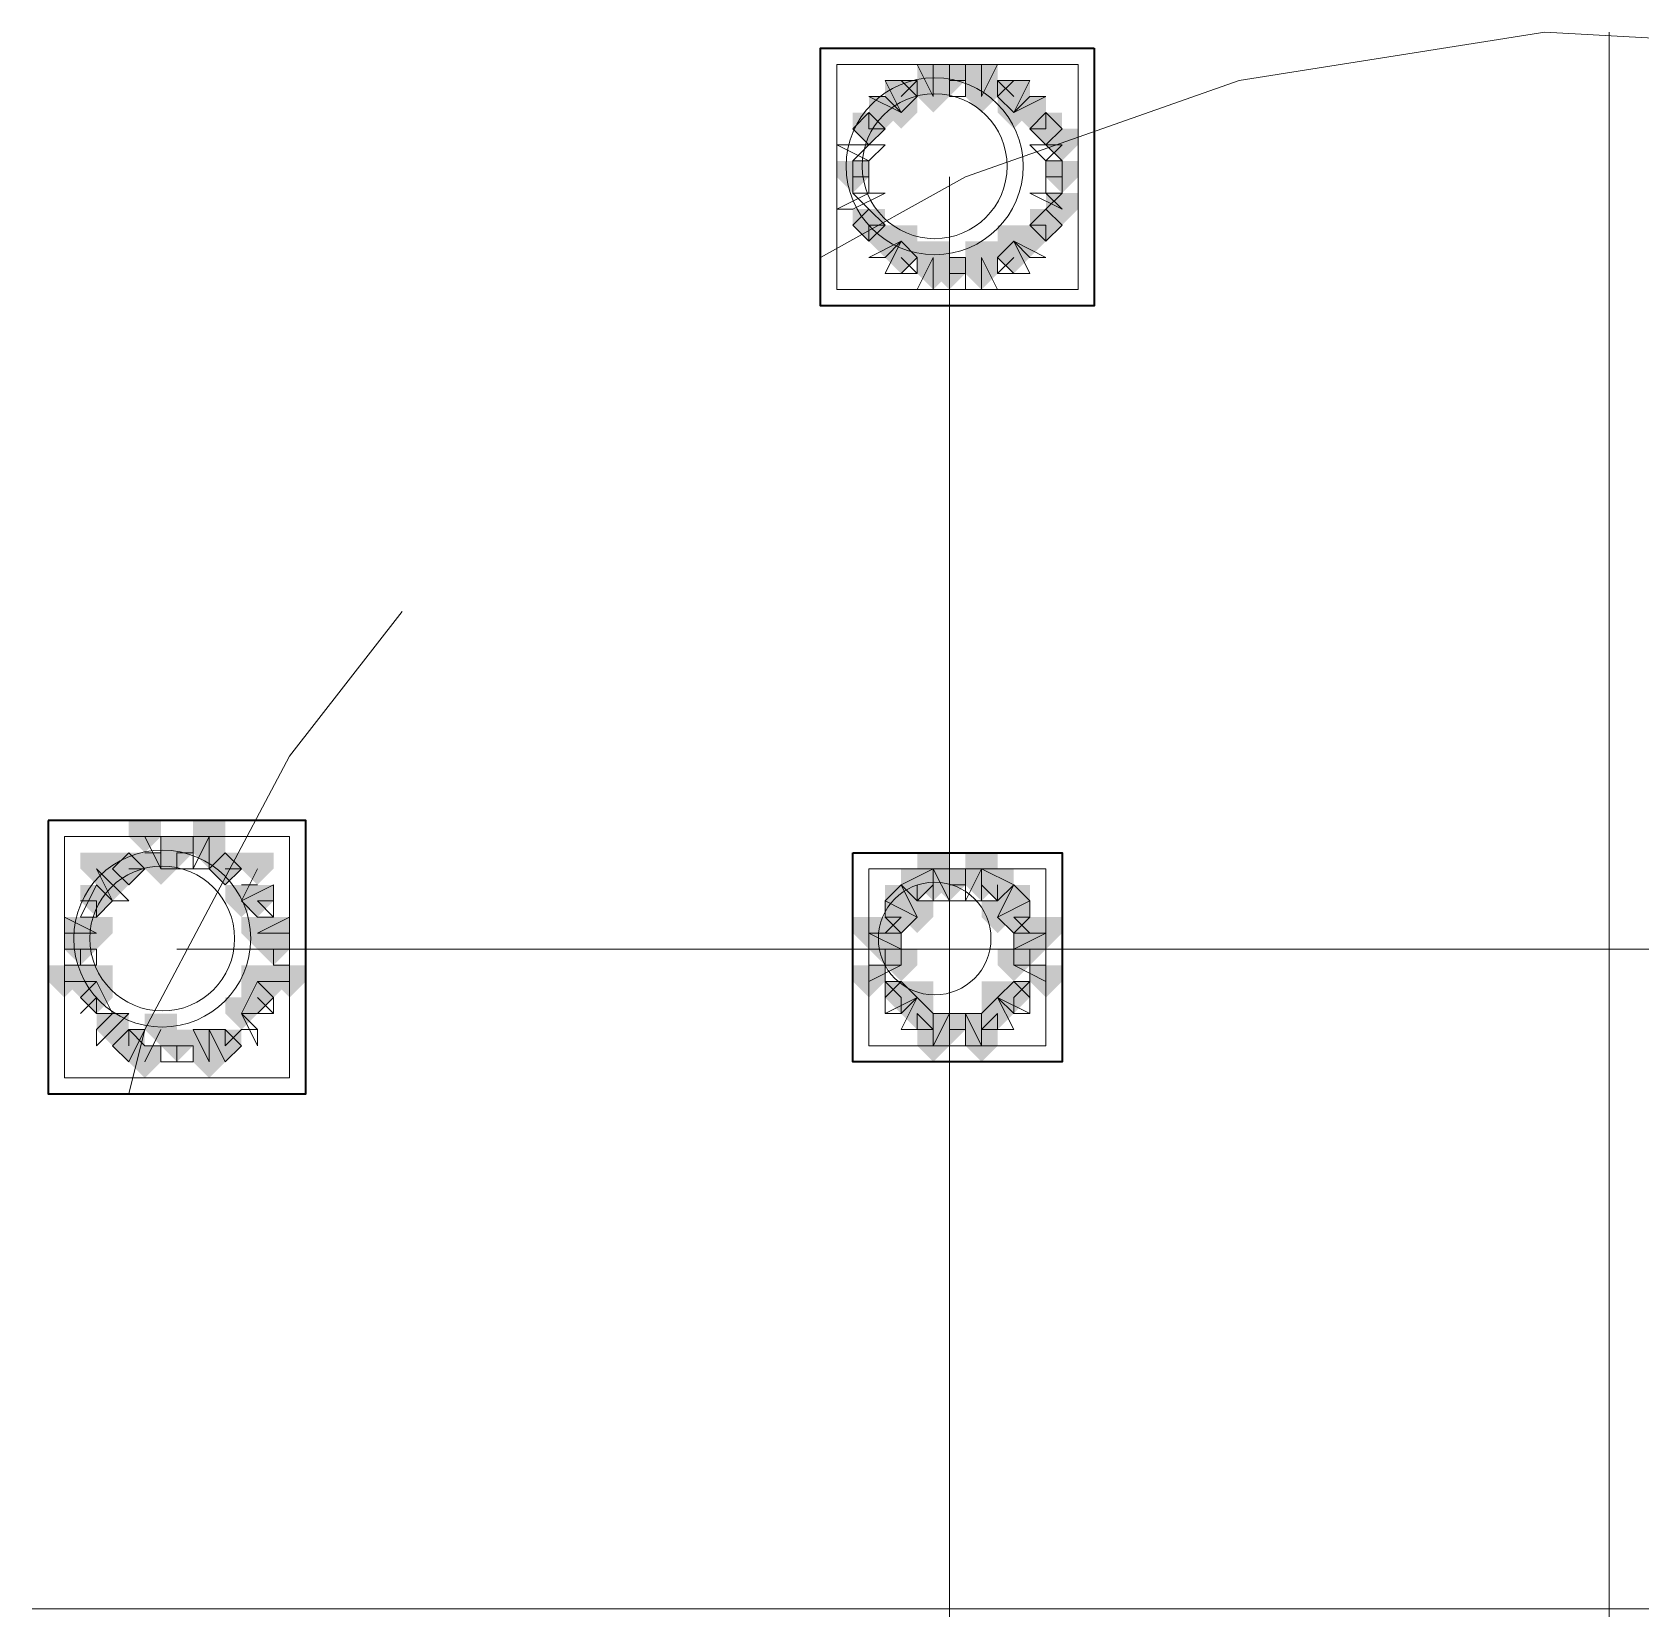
# Model space of a CAD drawing. Header units: millimetres. Extents: x 2315 to 4619, y 1334 to 1897.
# Drawn here: x 3998.01 to 4004.12, y 1554.71 to 1560.69 of the extents above; entities that cross this region are included whole.
import ezdxf

# ---------------------------------------------------------------- set-up
doc = ezdxf.new("R2010")
doc.units = ezdxf.units.MM
for name, color, linetype, true_color in [('PDF_10', 7, 'Continuous', 0x00b85c), ('PDF_AXIS', 7, 'Continuous', 0x00b85c), ('PDF_柱构件', 7, 'Continuous', 0x00b85c), ('PDF_转运站初步方案', 7, 'Continuous', 0x00b85c)]:
    doc.layers.add(name, color=color, linetype=linetype, true_color=true_color)
doc.layers.add('PDF_中心线层', color=1, linetype='Continuous')
doc.layers.add('PDF_粗实线层', color=7, linetype='Continuous')

msp = doc.modelspace()

# ---------------------------------------------------------------- hatches: boundary and pattern name
at = {"layer": 'PDF_10', "transparency": 33554559}
for points in [[(4001.495, 1560.5703), (4001.4339, 1560.5703), (4001.4339, 1560.5093), (4001.495, 1560.4482), (4001.5561, 1560.5093), (4001.5561, 1560.5703)], [(4001.495, 1560.5703), (4001.4339, 1560.5703), (4001.4339, 1560.5093), (4001.495, 1560.4482), (4001.5561, 1560.5093), (4001.5561, 1560.5703)], [(4001.3117, 1560.5093), (4001.2507, 1560.5093), (4001.2507, 1560.4482), (4001.3117, 1560.3871), (4001.3728, 1560.4482), (4001.3728, 1560.5093)], [(4001.3117, 1560.5093), (4001.2507, 1560.5093), (4001.2507, 1560.4482), (4001.3117, 1560.3871), (4001.3728, 1560.4482), (4001.3728, 1560.5093)], [(4001.7393, 1560.5093), (4001.6782, 1560.5093), (4001.6782, 1560.4482), (4001.7393, 1560.3871), (4001.8004, 1560.4482), (4001.8004, 1560.5093)], [(4001.7393, 1560.5093), (4001.6782, 1560.5093), (4001.6782, 1560.4482), (4001.7393, 1560.3871), (4001.8004, 1560.4482), (4001.8004, 1560.5093)], [(4001.1896, 1560.3871), (4001.1285, 1560.3871), (4001.1285, 1560.326), (4001.1896, 1560.2649), (4001.2507, 1560.326), (4001.2507, 1560.3871)], [(4001.1896, 1560.3871), (4001.1285, 1560.3871), (4001.1285, 1560.326), (4001.1896, 1560.2649), (4001.2507, 1560.326), (4001.2507, 1560.3871)], [(4001.8615, 1560.3871), (4001.8004, 1560.3871), (4001.8004, 1560.326), (4001.8615, 1560.2649), (4001.9226, 1560.326), (4001.9226, 1560.3871)], [(4001.8615, 1560.3871), (4001.8004, 1560.3871), (4001.8004, 1560.326), (4001.8615, 1560.2649), (4001.9226, 1560.326), (4001.9226, 1560.3871)], [(4001.1285, 1560.2039), (4001.0674, 1560.2039), (4001.0674, 1560.1428), (4001.1285, 1560.0817), (4001.1896, 1560.1428), (4001.1896, 1560.2039)], [(4001.1285, 1560.2039), (4001.0674, 1560.2039), (4001.0674, 1560.1428), (4001.1285, 1560.0817), (4001.1896, 1560.1428), (4001.1896, 1560.2039)], [(4001.9226, 1560.2039), (4001.8615, 1560.2039), (4001.8615, 1560.1428), (4001.9226, 1560.0817), (4001.9836, 1560.1428), (4001.9836, 1560.2039)], [(4001.9226, 1560.2039), (4001.8615, 1560.2039), (4001.8615, 1560.1428), (4001.9226, 1560.0817), (4001.9836, 1560.1428), (4001.9836, 1560.2039)], [(4001.1896, 1560.0206), (4001.1285, 1560.0206), (4001.1285, 1559.9595), (4001.1896, 1559.8985), (4001.2507, 1559.9595), (4001.2507, 1560.0206)], [(4001.1896, 1560.0206), (4001.1285, 1560.0206), (4001.1285, 1559.9595), (4001.1896, 1559.8985), (4001.2507, 1559.9595), (4001.2507, 1560.0206)], [(4001.8615, 1560.0206), (4001.8004, 1560.0206), (4001.8004, 1559.9595), (4001.8615, 1559.8985), (4001.9226, 1559.9595), (4001.9226, 1560.0206)], [(4001.8615, 1560.0206), (4001.8004, 1560.0206), (4001.8004, 1559.9595), (4001.8615, 1559.8985), (4001.9226, 1559.9595), (4001.9226, 1560.0206)], [(4001.3117, 1559.8985), (4001.2507, 1559.8985), (4001.2507, 1559.8374), (4001.3117, 1559.7763), (4001.3728, 1559.8374), (4001.3728, 1559.8985)], [(4001.3117, 1559.8985), (4001.2507, 1559.8985), (4001.2507, 1559.8374), (4001.3117, 1559.7763), (4001.3728, 1559.8374), (4001.3728, 1559.8985)], [(4001.7393, 1559.8985), (4001.6782, 1559.8985), (4001.6782, 1559.8374), (4001.7393, 1559.7763), (4001.8004, 1559.8374), (4001.8004, 1559.8985)], [(4001.7393, 1559.8985), (4001.6782, 1559.8985), (4001.6782, 1559.8374), (4001.7393, 1559.7763), (4001.8004, 1559.8374), (4001.8004, 1559.8985)], [(4001.495, 1559.8374), (4001.4339, 1559.8374), (4001.4339, 1559.7763), (4001.495, 1559.7152), (4001.5561, 1559.7763), (4001.5561, 1559.8374)], [(4001.495, 1559.8374), (4001.4339, 1559.8374), (4001.4339, 1559.7763), (4001.495, 1559.7152), (4001.5561, 1559.7763), (4001.5561, 1559.8374)], [(3998.5631, 1557.6385), (3998.502, 1557.6385), (3998.502, 1557.5774), (3998.5631, 1557.5163), (3998.6242, 1557.5774), (3998.6242, 1557.6385)], [(3998.5631, 1557.6385), (3998.502, 1557.6385), (3998.502, 1557.5774), (3998.5631, 1557.5163), (3998.6242, 1557.5774), (3998.6242, 1557.6385)], [(3998.3798, 1557.5774), (3998.3188, 1557.5774), (3998.3188, 1557.5163), (3998.3798, 1557.4552), (3998.4409, 1557.5163), (3998.4409, 1557.5774)], [(3998.3798, 1557.5774), (3998.3188, 1557.5774), (3998.3188, 1557.5163), (3998.3798, 1557.4552), (3998.4409, 1557.5163), (3998.4409, 1557.5774)], [(3998.3798, 1557.5774), (3998.3188, 1557.5774), (3998.3188, 1557.5163), (3998.3798, 1557.4552), (3998.4409, 1557.5163), (3998.4409, 1557.5774)], [(3998.7463, 1557.5774), (3998.6853, 1557.5774), (3998.6853, 1557.5163), (3998.7463, 1557.4552), (3998.8074, 1557.5163), (3998.8074, 1557.5774)], [(3998.7463, 1557.5774), (3998.6853, 1557.5774), (3998.6853, 1557.5163), (3998.7463, 1557.4552), (3998.8074, 1557.5163), (3998.8074, 1557.5774)], [(3998.7463, 1557.5774), (3998.6853, 1557.5774), (3998.6853, 1557.5163), (3998.7463, 1557.4552), (3998.8074, 1557.5163), (3998.8074, 1557.5774)], [(4001.3728, 1557.5163), (4001.3117, 1557.5163), (4001.3117, 1557.4552), (4001.3728, 1557.3941), (4001.4339, 1557.4552), (4001.4339, 1557.5163)], [(4001.3728, 1557.5163), (4001.3117, 1557.5163), (4001.3117, 1557.4552), (4001.3728, 1557.3941), (4001.4339, 1557.4552), (4001.4339, 1557.5163)], [(4001.495, 1557.5163), (4001.4339, 1557.5163), (4001.4339, 1557.4552), (4001.495, 1557.3941), (4001.5561, 1557.4552), (4001.5561, 1557.5163)], [(4001.495, 1557.5163), (4001.4339, 1557.5163), (4001.4339, 1557.4552), (4001.495, 1557.3941), (4001.5561, 1557.4552), (4001.5561, 1557.5163)], [(4001.6782, 1557.5163), (4001.6171, 1557.5163), (4001.6171, 1557.4552), (4001.6782, 1557.3941), (4001.7393, 1557.4552), (4001.7393, 1557.5163)], [(4001.6782, 1557.5163), (4001.6171, 1557.5163), (4001.6171, 1557.4552), (4001.6782, 1557.3941), (4001.7393, 1557.4552), (4001.7393, 1557.5163)], [(3998.2577, 1557.4552), (3998.1966, 1557.4552), (3998.1966, 1557.3941), (3998.2577, 1557.333), (3998.3188, 1557.3941), (3998.3188, 1557.4552)], [(3998.2577, 1557.4552), (3998.1966, 1557.4552), (3998.1966, 1557.3941), (3998.2577, 1557.333), (3998.3188, 1557.3941), (3998.3188, 1557.4552)], [(3998.8685, 1557.4552), (3998.8074, 1557.4552), (3998.8074, 1557.3941), (3998.8685, 1557.333), (3998.9296, 1557.3941), (3998.9296, 1557.4552)], [(3998.8685, 1557.4552), (3998.8074, 1557.4552), (3998.8074, 1557.3941), (3998.8685, 1557.333), (3998.9296, 1557.3941), (3998.9296, 1557.4552)], [(4001.3117, 1557.3941), (4001.2507, 1557.3941), (4001.2507, 1557.333), (4001.3117, 1557.272), (4001.3728, 1557.333), (4001.3728, 1557.3941)], [(4001.3117, 1557.3941), (4001.2507, 1557.3941), (4001.2507, 1557.333), (4001.3117, 1557.272), (4001.3728, 1557.333), (4001.3728, 1557.3941)], [(4001.7393, 1557.3941), (4001.6782, 1557.3941), (4001.6782, 1557.333), (4001.7393, 1557.272), (4001.8004, 1557.333), (4001.8004, 1557.3941)], [(4001.7393, 1557.3941), (4001.6782, 1557.3941), (4001.6782, 1557.333), (4001.7393, 1557.272), (4001.8004, 1557.333), (4001.8004, 1557.3941)], [(3998.1966, 1557.272), (3998.1355, 1557.272), (3998.1355, 1557.2109), (3998.1966, 1557.1498), (3998.2577, 1557.2109), (3998.2577, 1557.272)], [(3998.1966, 1557.272), (3998.1355, 1557.272), (3998.1355, 1557.2109), (3998.1966, 1557.1498), (3998.2577, 1557.2109), (3998.2577, 1557.272)], [(3998.1966, 1557.272), (3998.1355, 1557.272), (3998.1355, 1557.2109), (3998.1966, 1557.1498), (3998.2577, 1557.2109), (3998.2577, 1557.272)], [(3998.9296, 1557.272), (3998.8685, 1557.272), (3998.8685, 1557.2109), (3998.9296, 1557.1498), (3998.9907, 1557.2109), (3998.9907, 1557.272)], [(3998.9296, 1557.272), (3998.8685, 1557.272), (3998.8685, 1557.2109), (3998.9296, 1557.1498), (3998.9907, 1557.2109), (3998.9907, 1557.272)], [(4001.2507, 1557.272), (4001.1896, 1557.272), (4001.1896, 1557.2109), (4001.2507, 1557.1498), (4001.3117, 1557.2109), (4001.3117, 1557.272)], [(4001.2507, 1557.272), (4001.1896, 1557.272), (4001.1896, 1557.2109), (4001.2507, 1557.1498), (4001.3117, 1557.2109), (4001.3117, 1557.272)], [(4001.2507, 1557.272), (4001.1896, 1557.272), (4001.1896, 1557.2109), (4001.2507, 1557.1498), (4001.3117, 1557.2109), (4001.3117, 1557.272)], [(4001.8004, 1557.272), (4001.7393, 1557.272), (4001.7393, 1557.2109), (4001.8004, 1557.1498), (4001.8615, 1557.2109), (4001.8615, 1557.272)], [(4001.8004, 1557.272), (4001.7393, 1557.272), (4001.7393, 1557.2109), (4001.8004, 1557.1498), (4001.8615, 1557.2109), (4001.8615, 1557.272)], [(4001.8004, 1557.272), (4001.7393, 1557.272), (4001.7393, 1557.2109), (4001.8004, 1557.1498), (4001.8615, 1557.2109), (4001.8615, 1557.272)], [(3998.2577, 1557.0887), (3998.1966, 1557.0887), (3998.1966, 1557.0276), (3998.2577, 1556.9666), (3998.3188, 1557.0276), (3998.3188, 1557.0887)], [(3998.2577, 1557.0887), (3998.1966, 1557.0887), (3998.1966, 1557.0276), (3998.2577, 1556.9666), (3998.3188, 1557.0276), (3998.3188, 1557.0887)], [(3998.8685, 1557.0887), (3998.8074, 1557.0887), (3998.8074, 1557.0276), (3998.8685, 1556.9666), (3998.9296, 1557.0276), (3998.9296, 1557.0887)], [(3998.8685, 1557.0887), (3998.8074, 1557.0887), (3998.8074, 1557.0276), (3998.8685, 1556.9666), (3998.9296, 1557.0276), (3998.9296, 1557.0887)], [(4001.3117, 1557.0887), (4001.2507, 1557.0887), (4001.2507, 1557.0276), (4001.3117, 1556.9666), (4001.3728, 1557.0276), (4001.3728, 1557.0887)], [(4001.3117, 1557.0887), (4001.2507, 1557.0887), (4001.2507, 1557.0276), (4001.3117, 1556.9666), (4001.3728, 1557.0276), (4001.3728, 1557.0887)], [(4001.7393, 1557.0887), (4001.6782, 1557.0887), (4001.6782, 1557.0276), (4001.7393, 1556.9666), (4001.8004, 1557.0276), (4001.8004, 1557.0887)], [(4001.7393, 1557.0887), (4001.6782, 1557.0887), (4001.6782, 1557.0276), (4001.7393, 1556.9666), (4001.8004, 1557.0276), (4001.8004, 1557.0887)], [(4001.3728, 1557.0276), (4001.3117, 1557.0276), (4001.3117, 1556.9666), (4001.3728, 1556.9055), (4001.4339, 1556.9666), (4001.4339, 1557.0276)], [(4001.3728, 1557.0276), (4001.3117, 1557.0276), (4001.3117, 1556.9666), (4001.3728, 1556.9055), (4001.4339, 1556.9666), (4001.4339, 1557.0276)], [(4001.6782, 1557.0276), (4001.6171, 1557.0276), (4001.6171, 1556.9666), (4001.6782, 1556.9055), (4001.7393, 1556.9666), (4001.7393, 1557.0276)], [(4001.6782, 1557.0276), (4001.6171, 1557.0276), (4001.6171, 1556.9666), (4001.6782, 1556.9055), (4001.7393, 1556.9666), (4001.7393, 1557.0276)], [(4001.495, 1556.9666), (4001.4339, 1556.9666), (4001.4339, 1556.9055), (4001.495, 1556.8444), (4001.5561, 1556.9055), (4001.5561, 1556.9666)], [(4001.495, 1556.9666), (4001.4339, 1556.9666), (4001.4339, 1556.9055), (4001.495, 1556.8444), (4001.5561, 1556.9055), (4001.5561, 1556.9666)], [(3998.3798, 1556.9055), (3998.3188, 1556.9055), (3998.3188, 1556.8444), (3998.3798, 1556.7833), (3998.4409, 1556.8444), (3998.4409, 1556.9055)], [(3998.3798, 1556.9055), (3998.3188, 1556.9055), (3998.3188, 1556.8444), (3998.3798, 1556.7833), (3998.4409, 1556.8444), (3998.4409, 1556.9055)], [(3998.5631, 1556.9055), (3998.502, 1556.9055), (3998.502, 1556.8444), (3998.5631, 1556.7833), (3998.6242, 1556.8444), (3998.6242, 1556.9055)], [(3998.5631, 1556.9055), (3998.502, 1556.9055), (3998.502, 1556.8444), (3998.5631, 1556.7833), (3998.6242, 1556.8444), (3998.6242, 1556.9055)], [(3998.7463, 1556.9055), (3998.6853, 1556.9055), (3998.6853, 1556.8444), (3998.7463, 1556.7833), (3998.8074, 1556.8444), (3998.8074, 1556.9055)], [(3998.7463, 1556.9055), (3998.6853, 1556.9055), (3998.6853, 1556.8444), (3998.7463, 1556.7833), (3998.8074, 1556.8444), (3998.8074, 1556.9055)]]:
    msp.add_hatch(color=256, dxfattribs=at).paths.add_polyline_path(points)
at = {"layer": 'PDF_柱构件', "transparency": 33554559}
for points in [[(4001.4339, 1560.5703), (4001.3728, 1560.5703), (4001.3728, 1560.5093), (4001.4339, 1560.4482), (4001.495, 1560.5093), (4001.495, 1560.5703)], [(4001.6171, 1560.5703), (4001.5561, 1560.5703), (4001.5561, 1560.5093), (4001.6171, 1560.4482), (4001.6782, 1560.5093), (4001.6782, 1560.5703)], [(4001.4339, 1560.5093), (4001.3728, 1560.5093), (4001.3728, 1560.4482), (4001.4339, 1560.3871), (4001.495, 1560.4482), (4001.495, 1560.5093)], [(4001.6171, 1560.5093), (4001.5561, 1560.5093), (4001.5561, 1560.4482), (4001.6171, 1560.3871), (4001.6782, 1560.4482), (4001.6782, 1560.5093)], [(4001.2507, 1560.4482), (4001.1896, 1560.4482), (4001.1896, 1560.3871), (4001.2507, 1560.326), (4001.3117, 1560.3871), (4001.3117, 1560.4482)], [(4001.3117, 1560.4482), (4001.2507, 1560.4482), (4001.2507, 1560.3871), (4001.3117, 1560.326), (4001.3728, 1560.3871), (4001.3728, 1560.4482)], [(4001.7393, 1560.4482), (4001.6782, 1560.4482), (4001.6782, 1560.3871), (4001.7393, 1560.326), (4001.8004, 1560.3871), (4001.8004, 1560.4482)], [(4001.8004, 1560.4482), (4001.7393, 1560.4482), (4001.7393, 1560.3871), (4001.8004, 1560.326), (4001.8615, 1560.3871), (4001.8615, 1560.4482)], [(4001.9226, 1560.326), (4001.8615, 1560.326), (4001.8615, 1560.2649), (4001.9226, 1560.2039), (4001.9836, 1560.2649), (4001.9836, 1560.326)], [(4001.9226, 1560.0817), (4001.8615, 1560.0817), (4001.8615, 1560.0206), (4001.9226, 1559.9595), (4001.9836, 1560.0206), (4001.9836, 1560.0817)], [(4001.2507, 1559.9595), (4001.1896, 1559.9595), (4001.1896, 1559.8985), (4001.2507, 1559.8374), (4001.3117, 1559.8985), (4001.3117, 1559.9595)], [(4001.3117, 1559.9595), (4001.2507, 1559.9595), (4001.2507, 1559.8985), (4001.3117, 1559.8374), (4001.3728, 1559.8985), (4001.3728, 1559.9595)], [(4001.7393, 1559.9595), (4001.6782, 1559.9595), (4001.6782, 1559.8985), (4001.7393, 1559.8374), (4001.8004, 1559.8985), (4001.8004, 1559.9595)], [(4001.8004, 1559.9595), (4001.7393, 1559.9595), (4001.7393, 1559.8985), (4001.8004, 1559.8374), (4001.8615, 1559.8985), (4001.8615, 1559.9595)], [(4001.4339, 1559.8985), (4001.3728, 1559.8985), (4001.3728, 1559.8374), (4001.4339, 1559.7763), (4001.495, 1559.8374), (4001.495, 1559.8985)], [(4001.6171, 1559.8985), (4001.5561, 1559.8985), (4001.5561, 1559.8374), (4001.6171, 1559.7763), (4001.6782, 1559.8374), (4001.6782, 1559.8985)], [(4001.4339, 1559.8374), (4001.3728, 1559.8374), (4001.3728, 1559.7763), (4001.4339, 1559.7152), (4001.495, 1559.7763), (4001.495, 1559.8374)], [(4001.6171, 1559.8374), (4001.5561, 1559.8374), (4001.5561, 1559.7763), (4001.6171, 1559.7152), (4001.6782, 1559.7763), (4001.6782, 1559.8374)], [(3998.4409, 1557.6995), (3998.3798, 1557.6995), (3998.3798, 1557.6385), (3998.4409, 1557.5774), (3998.502, 1557.6385), (3998.502, 1557.6995)], [(3998.6853, 1557.6995), (3998.6242, 1557.6995), (3998.6242, 1557.6385), (3998.6853, 1557.5774), (3998.7463, 1557.6385), (3998.7463, 1557.6995)], [(3998.6853, 1557.6385), (3998.6242, 1557.6385), (3998.6242, 1557.5774), (3998.6853, 1557.5163), (3998.7463, 1557.5774), (3998.7463, 1557.6385)], [(3998.2577, 1557.5774), (3998.1966, 1557.5774), (3998.1966, 1557.5163), (3998.2577, 1557.4552), (3998.3188, 1557.5163), (3998.3188, 1557.5774)], [(3998.502, 1557.5774), (3998.4409, 1557.5774), (3998.4409, 1557.5163), (3998.502, 1557.4552), (3998.5631, 1557.5163), (3998.5631, 1557.5774)], [(3998.8685, 1557.5774), (3998.8074, 1557.5774), (3998.8074, 1557.5163), (3998.8685, 1557.4552), (3998.9296, 1557.5163), (3998.9296, 1557.5774)], [(4001.4339, 1557.5774), (4001.3728, 1557.5774), (4001.3728, 1557.5163), (4001.4339, 1557.4552), (4001.495, 1557.5163), (4001.495, 1557.5774)], [(4001.6171, 1557.5774), (4001.5561, 1557.5774), (4001.5561, 1557.5163), (4001.6171, 1557.4552), (4001.6782, 1557.5163), (4001.6782, 1557.5774)], [(3998.3188, 1557.5163), (3998.2577, 1557.5163), (3998.2577, 1557.4552), (3998.3188, 1557.3941), (3998.3798, 1557.4552), (3998.3798, 1557.5163)], [(4001.4339, 1557.5163), (4001.3728, 1557.5163), (4001.3728, 1557.4552), (4001.4339, 1557.3941), (4001.495, 1557.4552), (4001.495, 1557.5163)], [(4001.6171, 1557.5163), (4001.5561, 1557.5163), (4001.5561, 1557.4552), (4001.6171, 1557.3941), (4001.6782, 1557.4552), (4001.6782, 1557.5163)], [(3998.8074, 1557.4552), (3998.7463, 1557.4552), (3998.7463, 1557.3941), (3998.8074, 1557.333), (3998.8685, 1557.3941), (3998.8685, 1557.4552)], [(4001.3117, 1557.4552), (4001.2507, 1557.4552), (4001.2507, 1557.3941), (4001.3117, 1557.333), (4001.3728, 1557.3941), (4001.3728, 1557.4552)], [(4001.7393, 1557.4552), (4001.6782, 1557.4552), (4001.6782, 1557.3941), (4001.7393, 1557.333), (4001.8004, 1557.3941), (4001.8004, 1557.4552)], [(4001.3728, 1557.3941), (4001.3117, 1557.3941), (4001.3117, 1557.333), (4001.3728, 1557.272), (4001.4339, 1557.333), (4001.4339, 1557.3941)], [(4001.6782, 1557.3941), (4001.6171, 1557.3941), (4001.6171, 1557.333), (4001.6782, 1557.272), (4001.7393, 1557.333), (4001.7393, 1557.3941)], [(3998.1966, 1557.333), (3998.1355, 1557.333), (3998.1355, 1557.272), (3998.1966, 1557.2109), (3998.2577, 1557.272), (3998.2577, 1557.333)], [(3998.2577, 1557.333), (3998.1966, 1557.333), (3998.1966, 1557.272), (3998.2577, 1557.2109), (3998.3188, 1557.272), (3998.3188, 1557.333)], [(3998.8685, 1557.333), (3998.8074, 1557.333), (3998.8074, 1557.272), (3998.8685, 1557.2109), (3998.9296, 1557.272), (3998.9296, 1557.333)], [(3998.9296, 1557.333), (3998.8685, 1557.333), (3998.8685, 1557.272), (3998.9296, 1557.2109), (3998.9907, 1557.272), (3998.9907, 1557.333)], [(4001.1896, 1557.333), (4001.1285, 1557.333), (4001.1285, 1557.272), (4001.1896, 1557.2109), (4001.2507, 1557.272), (4001.2507, 1557.333)], [(4001.2507, 1557.333), (4001.1896, 1557.333), (4001.1896, 1557.272), (4001.2507, 1557.2109), (4001.3117, 1557.272), (4001.3117, 1557.333)], [(4001.8004, 1557.333), (4001.7393, 1557.333), (4001.7393, 1557.272), (4001.8004, 1557.2109), (4001.8615, 1557.272), (4001.8615, 1557.333)], [(4001.8615, 1557.333), (4001.8004, 1557.333), (4001.8004, 1557.272), (4001.8615, 1557.2109), (4001.9226, 1557.272), (4001.9226, 1557.333)], [(4001.3117, 1557.2109), (4001.2507, 1557.2109), (4001.2507, 1557.1498), (4001.3117, 1557.0887), (4001.3728, 1557.1498), (4001.3728, 1557.2109)], [(4001.7393, 1557.2109), (4001.6782, 1557.2109), (4001.6782, 1557.1498), (4001.7393, 1557.0887), (4001.8004, 1557.1498), (4001.8004, 1557.2109)], [(3998.1355, 1557.1498), (3998.0744, 1557.1498), (3998.0744, 1557.0887), (3998.1355, 1557.0276), (3998.1966, 1557.0887), (3998.1966, 1557.1498)], [(3998.1966, 1557.1498), (3998.1355, 1557.1498), (3998.1355, 1557.0887), (3998.1966, 1557.0276), (3998.2577, 1557.0887), (3998.2577, 1557.1498)], [(3998.2577, 1557.1498), (3998.1966, 1557.1498), (3998.1966, 1557.0887), (3998.2577, 1557.0276), (3998.3188, 1557.0887), (3998.3188, 1557.1498)], [(3998.8685, 1557.1498), (3998.8074, 1557.1498), (3998.8074, 1557.0887), (3998.8685, 1557.0276), (3998.9296, 1557.0887), (3998.9296, 1557.1498)], [(3998.9296, 1557.1498), (3998.8685, 1557.1498), (3998.8685, 1557.0887), (3998.9296, 1557.0276), (3998.9907, 1557.0887), (3998.9907, 1557.1498)], [(3998.9907, 1557.1498), (3998.9296, 1557.1498), (3998.9296, 1557.0887), (3998.9907, 1557.0276), (3999.0517, 1557.0887), (3999.0517, 1557.1498)], [(4001.1896, 1557.1498), (4001.1285, 1557.1498), (4001.1285, 1557.0887), (4001.1896, 1557.0276), (4001.2507, 1557.0887), (4001.2507, 1557.1498)], [(4001.8615, 1557.1498), (4001.8004, 1557.1498), (4001.8004, 1557.0887), (4001.8615, 1557.0276), (4001.9226, 1557.0887), (4001.9226, 1557.1498)], [(4001.3728, 1557.0887), (4001.3117, 1557.0887), (4001.3117, 1557.0276), (4001.3728, 1556.9666), (4001.4339, 1557.0276), (4001.4339, 1557.0887)], [(4001.6782, 1557.0887), (4001.6171, 1557.0887), (4001.6171, 1557.0276), (4001.6782, 1556.9666), (4001.7393, 1557.0276), (4001.7393, 1557.0887)], [(3998.8074, 1557.0276), (3998.7463, 1557.0276), (3998.7463, 1556.9666), (3998.8074, 1556.9055), (3998.8685, 1556.9666), (3998.8685, 1557.0276)], [(3998.3188, 1556.9666), (3998.2577, 1556.9666), (3998.2577, 1556.9055), (3998.3188, 1556.8444), (3998.3798, 1556.9055), (3998.3798, 1556.9666)], [(3998.502, 1556.9666), (3998.4409, 1556.9666), (3998.4409, 1556.9055), (3998.502, 1556.8444), (3998.5631, 1556.9055), (3998.5631, 1556.9666)], [(4001.4339, 1556.9666), (4001.3728, 1556.9666), (4001.3728, 1556.9055), (4001.4339, 1556.8444), (4001.495, 1556.9055), (4001.495, 1556.9666)], [(4001.6171, 1556.9666), (4001.5561, 1556.9666), (4001.5561, 1556.9055), (4001.6171, 1556.8444), (4001.6782, 1556.9055), (4001.6782, 1556.9666)], [(3998.6853, 1556.9055), (3998.6242, 1556.9055), (3998.6242, 1556.8444), (3998.6853, 1556.7833), (3998.7463, 1556.8444), (3998.7463, 1556.9055)], [(4001.4339, 1556.9055), (4001.3728, 1556.9055), (4001.3728, 1556.8444), (4001.4339, 1556.7833), (4001.495, 1556.8444), (4001.495, 1556.9055)], [(4001.6171, 1556.9055), (4001.5561, 1556.9055), (4001.5561, 1556.8444), (4001.6171, 1556.7833), (4001.6782, 1556.8444), (4001.6782, 1556.9055)], [(3998.4409, 1556.8444), (3998.3798, 1556.8444), (3998.3798, 1556.7833), (3998.4409, 1556.7222), (3998.502, 1556.7833), (3998.502, 1556.8444)], [(3998.6853, 1556.8444), (3998.6242, 1556.8444), (3998.6242, 1556.7833), (3998.6853, 1556.7222), (3998.7463, 1556.7833), (3998.7463, 1556.8444)]]:
    msp.add_hatch(color=256, dxfattribs=at).paths.add_polyline_path(points)
at = {"layer": 'PDF_转运站初步方案', "transparency": 33554559}
for points in [[(4001.495, 1560.5703), (4001.4339, 1560.5703), (4001.4339, 1560.5093), (4001.495, 1560.4482), (4001.5561, 1560.5093), (4001.5561, 1560.5703)], [(4001.495, 1560.5703), (4001.4339, 1560.5703), (4001.4339, 1560.5093), (4001.495, 1560.4482), (4001.5561, 1560.5093), (4001.5561, 1560.5703)], [(4001.3117, 1560.5093), (4001.2507, 1560.5093), (4001.2507, 1560.4482), (4001.3117, 1560.3871), (4001.3728, 1560.4482), (4001.3728, 1560.5093)], [(4001.3117, 1560.5093), (4001.2507, 1560.5093), (4001.2507, 1560.4482), (4001.3117, 1560.3871), (4001.3728, 1560.4482), (4001.3728, 1560.5093)], [(4001.7393, 1560.5093), (4001.6782, 1560.5093), (4001.6782, 1560.4482), (4001.7393, 1560.3871), (4001.8004, 1560.4482), (4001.8004, 1560.5093)], [(4001.7393, 1560.5093), (4001.6782, 1560.5093), (4001.6782, 1560.4482), (4001.7393, 1560.3871), (4001.8004, 1560.4482), (4001.8004, 1560.5093)], [(4001.1896, 1560.3871), (4001.1285, 1560.3871), (4001.1285, 1560.326), (4001.1896, 1560.2649), (4001.2507, 1560.326), (4001.2507, 1560.3871)], [(4001.1896, 1560.3871), (4001.1285, 1560.3871), (4001.1285, 1560.326), (4001.1896, 1560.2649), (4001.2507, 1560.326), (4001.2507, 1560.3871)], [(4001.8615, 1560.3871), (4001.8004, 1560.3871), (4001.8004, 1560.326), (4001.8615, 1560.2649), (4001.9226, 1560.326), (4001.9226, 1560.3871)], [(4001.8615, 1560.3871), (4001.8004, 1560.3871), (4001.8004, 1560.326), (4001.8615, 1560.2649), (4001.9226, 1560.326), (4001.9226, 1560.3871)], [(4001.1285, 1560.2039), (4001.0674, 1560.2039), (4001.0674, 1560.1428), (4001.1285, 1560.0817), (4001.1896, 1560.1428), (4001.1896, 1560.2039)], [(4001.1285, 1560.2039), (4001.0674, 1560.2039), (4001.0674, 1560.1428), (4001.1285, 1560.0817), (4001.1896, 1560.1428), (4001.1896, 1560.2039)], [(4001.9226, 1560.2039), (4001.8615, 1560.2039), (4001.8615, 1560.1428), (4001.9226, 1560.0817), (4001.9836, 1560.1428), (4001.9836, 1560.2039)], [(4001.9226, 1560.2039), (4001.8615, 1560.2039), (4001.8615, 1560.1428), (4001.9226, 1560.0817), (4001.9836, 1560.1428), (4001.9836, 1560.2039)], [(4001.1896, 1560.0206), (4001.1285, 1560.0206), (4001.1285, 1559.9595), (4001.1896, 1559.8985), (4001.2507, 1559.9595), (4001.2507, 1560.0206)], [(4001.1896, 1560.0206), (4001.1285, 1560.0206), (4001.1285, 1559.9595), (4001.1896, 1559.8985), (4001.2507, 1559.9595), (4001.2507, 1560.0206)], [(4001.8615, 1560.0206), (4001.8004, 1560.0206), (4001.8004, 1559.9595), (4001.8615, 1559.8985), (4001.9226, 1559.9595), (4001.9226, 1560.0206)], [(4001.8615, 1560.0206), (4001.8004, 1560.0206), (4001.8004, 1559.9595), (4001.8615, 1559.8985), (4001.9226, 1559.9595), (4001.9226, 1560.0206)], [(4001.3117, 1559.8985), (4001.2507, 1559.8985), (4001.2507, 1559.8374), (4001.3117, 1559.7763), (4001.3728, 1559.8374), (4001.3728, 1559.8985)], [(4001.3117, 1559.8985), (4001.2507, 1559.8985), (4001.2507, 1559.8374), (4001.3117, 1559.7763), (4001.3728, 1559.8374), (4001.3728, 1559.8985)], [(4001.7393, 1559.8985), (4001.6782, 1559.8985), (4001.6782, 1559.8374), (4001.7393, 1559.7763), (4001.8004, 1559.8374), (4001.8004, 1559.8985)], [(4001.7393, 1559.8985), (4001.6782, 1559.8985), (4001.6782, 1559.8374), (4001.7393, 1559.7763), (4001.8004, 1559.8374), (4001.8004, 1559.8985)], [(4001.495, 1559.8374), (4001.4339, 1559.8374), (4001.4339, 1559.7763), (4001.495, 1559.7152), (4001.5561, 1559.7763), (4001.5561, 1559.8374)], [(4001.495, 1559.8374), (4001.4339, 1559.8374), (4001.4339, 1559.7763), (4001.495, 1559.7152), (4001.5561, 1559.7763), (4001.5561, 1559.8374)], [(3998.5631, 1557.6385), (3998.502, 1557.6385), (3998.502, 1557.5774), (3998.5631, 1557.5163), (3998.6242, 1557.5774), (3998.6242, 1557.6385)], [(3998.5631, 1557.6385), (3998.502, 1557.6385), (3998.502, 1557.5774), (3998.5631, 1557.5163), (3998.6242, 1557.5774), (3998.6242, 1557.6385)], [(3998.3798, 1557.5774), (3998.3188, 1557.5774), (3998.3188, 1557.5163), (3998.3798, 1557.4552), (3998.4409, 1557.5163), (3998.4409, 1557.5774)], [(3998.3798, 1557.5774), (3998.3188, 1557.5774), (3998.3188, 1557.5163), (3998.3798, 1557.4552), (3998.4409, 1557.5163), (3998.4409, 1557.5774)], [(3998.7463, 1557.5774), (3998.6853, 1557.5774), (3998.6853, 1557.5163), (3998.7463, 1557.4552), (3998.8074, 1557.5163), (3998.8074, 1557.5774)], [(3998.7463, 1557.5774), (3998.6853, 1557.5774), (3998.6853, 1557.5163), (3998.7463, 1557.4552), (3998.8074, 1557.5163), (3998.8074, 1557.5774)], [(4001.3728, 1557.5163), (4001.3117, 1557.5163), (4001.3117, 1557.4552), (4001.3728, 1557.3941), (4001.4339, 1557.4552), (4001.4339, 1557.5163)], [(4001.3728, 1557.5163), (4001.3117, 1557.5163), (4001.3117, 1557.4552), (4001.3728, 1557.3941), (4001.4339, 1557.4552), (4001.4339, 1557.5163)], [(4001.495, 1557.5163), (4001.4339, 1557.5163), (4001.4339, 1557.4552), (4001.495, 1557.3941), (4001.5561, 1557.4552), (4001.5561, 1557.5163)], [(4001.495, 1557.5163), (4001.4339, 1557.5163), (4001.4339, 1557.4552), (4001.495, 1557.3941), (4001.5561, 1557.4552), (4001.5561, 1557.5163)], [(4001.6782, 1557.5163), (4001.6171, 1557.5163), (4001.6171, 1557.4552), (4001.6782, 1557.3941), (4001.7393, 1557.4552), (4001.7393, 1557.5163)], [(4001.6782, 1557.5163), (4001.6171, 1557.5163), (4001.6171, 1557.4552), (4001.6782, 1557.3941), (4001.7393, 1557.4552), (4001.7393, 1557.5163)], [(3998.2577, 1557.4552), (3998.1966, 1557.4552), (3998.1966, 1557.3941), (3998.2577, 1557.333), (3998.3188, 1557.3941), (3998.3188, 1557.4552)], [(3998.2577, 1557.4552), (3998.1966, 1557.4552), (3998.1966, 1557.3941), (3998.2577, 1557.333), (3998.3188, 1557.3941), (3998.3188, 1557.4552)], [(3998.8685, 1557.4552), (3998.8074, 1557.4552), (3998.8074, 1557.3941), (3998.8685, 1557.333), (3998.9296, 1557.3941), (3998.9296, 1557.4552)], [(3998.8685, 1557.4552), (3998.8074, 1557.4552), (3998.8074, 1557.3941), (3998.8685, 1557.333), (3998.9296, 1557.3941), (3998.9296, 1557.4552)], [(4001.3117, 1557.3941), (4001.2507, 1557.3941), (4001.2507, 1557.333), (4001.3117, 1557.272), (4001.3728, 1557.333), (4001.3728, 1557.3941)], [(4001.3117, 1557.3941), (4001.2507, 1557.3941), (4001.2507, 1557.333), (4001.3117, 1557.272), (4001.3728, 1557.333), (4001.3728, 1557.3941)], [(4001.7393, 1557.3941), (4001.6782, 1557.3941), (4001.6782, 1557.333), (4001.7393, 1557.272), (4001.8004, 1557.333), (4001.8004, 1557.3941)], [(4001.7393, 1557.3941), (4001.6782, 1557.3941), (4001.6782, 1557.333), (4001.7393, 1557.272), (4001.8004, 1557.333), (4001.8004, 1557.3941)], [(3998.1966, 1557.272), (3998.1355, 1557.272), (3998.1355, 1557.2109), (3998.1966, 1557.1498), (3998.2577, 1557.2109), (3998.2577, 1557.272)], [(3998.1966, 1557.272), (3998.1355, 1557.272), (3998.1355, 1557.2109), (3998.1966, 1557.1498), (3998.2577, 1557.2109), (3998.2577, 1557.272)], [(3998.9296, 1557.272), (3998.8685, 1557.272), (3998.8685, 1557.2109), (3998.9296, 1557.1498), (3998.9907, 1557.2109), (3998.9907, 1557.272)], [(3998.9296, 1557.272), (3998.8685, 1557.272), (3998.8685, 1557.2109), (3998.9296, 1557.1498), (3998.9907, 1557.2109), (3998.9907, 1557.272)], [(4001.2507, 1557.272), (4001.1896, 1557.272), (4001.1896, 1557.2109), (4001.2507, 1557.1498), (4001.3117, 1557.2109), (4001.3117, 1557.272)], [(4001.2507, 1557.272), (4001.1896, 1557.272), (4001.1896, 1557.2109), (4001.2507, 1557.1498), (4001.3117, 1557.2109), (4001.3117, 1557.272)], [(4001.8004, 1557.272), (4001.7393, 1557.272), (4001.7393, 1557.2109), (4001.8004, 1557.1498), (4001.8615, 1557.2109), (4001.8615, 1557.272)], [(4001.8004, 1557.272), (4001.7393, 1557.272), (4001.7393, 1557.2109), (4001.8004, 1557.1498), (4001.8615, 1557.2109), (4001.8615, 1557.272)], [(3998.2577, 1557.0887), (3998.1966, 1557.0887), (3998.1966, 1557.0276), (3998.2577, 1556.9666), (3998.3188, 1557.0276), (3998.3188, 1557.0887)], [(3998.2577, 1557.0887), (3998.1966, 1557.0887), (3998.1966, 1557.0276), (3998.2577, 1556.9666), (3998.3188, 1557.0276), (3998.3188, 1557.0887)], [(3998.8685, 1557.0887), (3998.8074, 1557.0887), (3998.8074, 1557.0276), (3998.8685, 1556.9666), (3998.9296, 1557.0276), (3998.9296, 1557.0887)], [(3998.8685, 1557.0887), (3998.8074, 1557.0887), (3998.8074, 1557.0276), (3998.8685, 1556.9666), (3998.9296, 1557.0276), (3998.9296, 1557.0887)], [(4001.3117, 1557.0887), (4001.2507, 1557.0887), (4001.2507, 1557.0276), (4001.3117, 1556.9666), (4001.3728, 1557.0276), (4001.3728, 1557.0887)], [(4001.3117, 1557.0887), (4001.2507, 1557.0887), (4001.2507, 1557.0276), (4001.3117, 1556.9666), (4001.3728, 1557.0276), (4001.3728, 1557.0887)], [(4001.7393, 1557.0887), (4001.6782, 1557.0887), (4001.6782, 1557.0276), (4001.7393, 1556.9666), (4001.8004, 1557.0276), (4001.8004, 1557.0887)], [(4001.7393, 1557.0887), (4001.6782, 1557.0887), (4001.6782, 1557.0276), (4001.7393, 1556.9666), (4001.8004, 1557.0276), (4001.8004, 1557.0887)], [(4001.3728, 1557.0276), (4001.3117, 1557.0276), (4001.3117, 1556.9666), (4001.3728, 1556.9055), (4001.4339, 1556.9666), (4001.4339, 1557.0276)], [(4001.3728, 1557.0276), (4001.3117, 1557.0276), (4001.3117, 1556.9666), (4001.3728, 1556.9055), (4001.4339, 1556.9666), (4001.4339, 1557.0276)], [(4001.6782, 1557.0276), (4001.6171, 1557.0276), (4001.6171, 1556.9666), (4001.6782, 1556.9055), (4001.7393, 1556.9666), (4001.7393, 1557.0276)], [(4001.6782, 1557.0276), (4001.6171, 1557.0276), (4001.6171, 1556.9666), (4001.6782, 1556.9055), (4001.7393, 1556.9666), (4001.7393, 1557.0276)], [(4001.495, 1556.9666), (4001.4339, 1556.9666), (4001.4339, 1556.9055), (4001.495, 1556.8444), (4001.5561, 1556.9055), (4001.5561, 1556.9666)], [(4001.495, 1556.9666), (4001.4339, 1556.9666), (4001.4339, 1556.9055), (4001.495, 1556.8444), (4001.5561, 1556.9055), (4001.5561, 1556.9666)], [(3998.3798, 1556.9055), (3998.3188, 1556.9055), (3998.3188, 1556.8444), (3998.3798, 1556.7833), (3998.4409, 1556.8444), (3998.4409, 1556.9055)], [(3998.3798, 1556.9055), (3998.3188, 1556.9055), (3998.3188, 1556.8444), (3998.3798, 1556.7833), (3998.4409, 1556.8444), (3998.4409, 1556.9055)], [(3998.5631, 1556.9055), (3998.502, 1556.9055), (3998.502, 1556.8444), (3998.5631, 1556.7833), (3998.6242, 1556.8444), (3998.6242, 1556.9055)], [(3998.5631, 1556.9055), (3998.502, 1556.9055), (3998.502, 1556.8444), (3998.5631, 1556.7833), (3998.6242, 1556.8444), (3998.6242, 1556.9055)], [(3998.7463, 1556.9055), (3998.6853, 1556.9055), (3998.6853, 1556.8444), (3998.7463, 1556.7833), (3998.8074, 1556.8444), (3998.8074, 1556.9055)], [(3998.7463, 1556.9055), (3998.6853, 1556.9055), (3998.6853, 1556.8444), (3998.7463, 1556.7833), (3998.8074, 1556.8444), (3998.8074, 1556.9055)]]:
    msp.add_hatch(color=256, dxfattribs=at).paths.add_polyline_path(points)

# ---------------------------------------------------------------- linework, layer by layer
at = {"layer": 'PDF_10', "lineweight": 18}
for points in [[(4001.5561, 1560.5093), (4001.495, 1560.5093), (4001.495, 1560.5703)], [(4001.3728, 1560.5093), (4001.3117, 1560.4482)], [(4001.3728, 1560.4482), (4001.3117, 1560.5093)], [(4001.7393, 1560.4482), (4001.6782, 1560.5093)], [(4001.6782, 1560.4482), (4001.7393, 1560.5093)], [(4001.1896, 1560.3871), (4001.1896, 1560.326), (4001.2507, 1560.326)], [(4001.8004, 1560.326), (4001.8615, 1560.326), (4001.8615, 1560.3871)], [(4001.1285, 1560.2039), (4001.1285, 1560.0817)], [(4001.9226, 1560.0817), (4001.9226, 1560.2039)], [(4001.1896, 1560.1428), (4001.1285, 1560.1428)], [(4001.8615, 1560.1428), (4001.9226, 1560.1428)], [(4001.2507, 1559.9595), (4001.1896, 1559.9595), (4001.1896, 1559.8985)], [(4001.8615, 1559.8985), (4001.8615, 1559.9595), (4001.8004, 1559.9595)], [(4001.3117, 1559.8374), (4001.3728, 1559.7763)], [(4001.3728, 1559.8374), (4001.3117, 1559.7763)], [(4001.6782, 1559.7763), (4001.7393, 1559.8374)], [(4001.6782, 1559.8374), (4001.7393, 1559.7763)], [(4001.495, 1559.7152), (4001.495, 1559.7763), (4001.5561, 1559.7763)], [(3998.5631, 1557.5163), (3998.5631, 1557.5774), (3998.6242, 1557.5774)], [(3998.3798, 1557.5163), (3998.4409, 1557.5163)], [(3998.7463, 1557.5163), (3998.8074, 1557.5163)], [(4001.495, 1557.5163), (4001.495, 1557.4552), (4001.5561, 1557.4552)], [(4001.3728, 1557.4552), (4001.3728, 1557.3941), (4001.4339, 1557.4552)], [(4001.6171, 1557.4552), (4001.6782, 1557.3941), (4001.6782, 1557.4552)], [(3998.2577, 1557.333), (3998.2577, 1557.3941), (3998.1966, 1557.3941)], [(3998.9296, 1557.3941), (3998.8685, 1557.3941), (3998.9296, 1557.333)], [(4001.2507, 1557.272), (4001.3117, 1557.333), (4001.2507, 1557.333)], [(4001.8004, 1557.333), (4001.7393, 1557.333), (4001.8004, 1557.272)], [(3998.1966, 1557.1498), (3998.1966, 1557.2109)], [(3998.9907, 1557.2109), (3998.9296, 1557.2109), (3998.9296, 1557.1498)], [(4001.2507, 1557.1498), (4001.2507, 1557.2109)], [(4001.8004, 1557.2109), (4001.8004, 1557.1498)], [(4001.3117, 1557.0276), (4001.2507, 1557.0887)], [(4001.3117, 1557.0887), (4001.2507, 1557.0276)], [(4001.8004, 1557.0887), (4001.7393, 1557.0276)], [(4001.7393, 1557.0887), (4001.8004, 1557.0276)], [(3998.2577, 1556.9666), (3998.2577, 1557.0276), (3998.1966, 1556.9666)], [(3998.9296, 1557.0276), (3998.8685, 1556.9666)], [(3998.8685, 1557.0276), (3998.9296, 1556.9666)], [(4001.4339, 1556.9055), (4001.3728, 1556.9666), (4001.3728, 1556.9055)], [(4001.5561, 1556.9055), (4001.495, 1556.9055), (4001.495, 1556.9666)], [(4001.6782, 1556.9055), (4001.6782, 1556.9666), (4001.6171, 1556.9055)], [(3998.4409, 1556.8444), (3998.3798, 1556.9055), (3998.3798, 1556.8444)], [(3998.8074, 1556.9055), (3998.7463, 1556.8444), (3998.7463, 1556.9055)], [(3998.6242, 1556.8444), (3998.5631, 1556.8444), (3998.5631, 1556.7833)]]:
    msp.add_lwpolyline(points, dxfattribs=at)
at = {"layer": 'PDF_AXIS', "lineweight": 18}
for points in [[(4001.9836, 1560.5703), (4001.9836, 1559.7152), (4001.0674, 1559.7152), (4001.0674, 1560.5703)], [(3998.1355, 1557.6385), (3998.1355, 1556.7222), (3998.9907, 1556.7222), (3998.9907, 1557.6385)], [(4001.1896, 1557.5163), (4001.1896, 1556.8444), (4001.8615, 1556.8444), (4001.8615, 1557.5163)]]:
    msp.add_lwpolyline(points, close=True, dxfattribs=at)
at = {"layer": 'PDF_中心线层', "color": 112, "lineweight": 18, "true_color": 0x00b85c}
for points in [[(4009.9853, 1554.7066), (4009.9853, 1555.2563), (4009.802, 1556.3557), (4009.3744, 1557.4552), (4008.7636, 1558.3714), (4007.9696, 1559.2266), (4007.0534, 1559.8985), (4006.015, 1560.3871), (4004.8544, 1560.6314), (4003.755, 1560.6925), (4002.5944, 1560.5093), (4001.5561, 1560.1428), (4001.0063, 1559.8374)], [(4001.495, 1549.2093), (4001.495, 1560.1428)], [(3999.4182, 1558.4936), (3998.9907, 1557.9439), (3998.4409, 1556.9055), (3998.3798, 1556.6612)], [(4009.4966, 1557.2109), (3998.5631, 1557.2109)], [(3998.0134, 1554.7066), (4010.0463, 1554.7066), (3998.0134, 1554.7066)]]:
    msp.add_lwpolyline(points, dxfattribs=at)
msp.add_lwpolyline([(4003.9993, 1560.6925), (4003.9993, 1548.6595)], close=True, dxfattribs=at)
at = {"layer": 'PDF_柱构件', "lineweight": 18}
for points in [[(4001.4339, 1560.5703), (4001.4339, 1560.4482), (4001.3728, 1560.5703)], [(4001.5561, 1560.4482), (4001.495, 1560.4482), (4001.495, 1560.5703), (4001.5561, 1560.5703)], [(4001.6782, 1560.5703), (4001.6171, 1560.4482), (4001.6171, 1560.5703)], [(4001.3728, 1560.4482), (4001.3117, 1560.3871), (4001.2507, 1560.5093), (4001.3728, 1560.5093)], [(4001.7393, 1560.3871), (4001.6782, 1560.4482), (4001.6782, 1560.5093), (4001.8004, 1560.5093)], [(4001.2507, 1560.4482), (4001.3117, 1560.3871), (4001.1896, 1560.4482)], [(4001.8615, 1560.4482), (4001.7393, 1560.3871), (4001.8004, 1560.4482)], [(4001.2507, 1560.326), (4001.1896, 1560.2649), (4001.1285, 1560.326), (4001.1896, 1560.3871)], [(4001.8615, 1560.2649), (4001.8004, 1560.326), (4001.8615, 1560.3871), (4001.9226, 1560.326)], [(4001.1285, 1560.2649), (4001.2507, 1560.2649), (4001.1896, 1560.2039), (4001.0674, 1560.2649)], [(4001.9226, 1560.2649), (4001.8615, 1560.2039), (4001.8004, 1560.2649)], [(4001.1896, 1560.2039), (4001.1896, 1560.0817), (4001.1285, 1560.0817), (4001.1285, 1560.2039)], [(4001.8615, 1560.0817), (4001.8615, 1560.2039), (4001.9226, 1560.2039), (4001.9226, 1560.0817)], [(4001.0674, 1560.0206), (4001.1896, 1560.0817), (4001.2507, 1560.0817), (4001.1285, 1560.0206)], [(4001.9226, 1560.0206), (4001.8004, 1560.0817), (4001.8615, 1560.0817)], [(4001.1896, 1560.0206), (4001.2507, 1559.9595), (4001.1896, 1559.8985), (4001.1285, 1559.9595)], [(4001.8004, 1559.9595), (4001.8615, 1560.0206), (4001.9226, 1559.9595), (4001.8615, 1559.8985)], [(4001.1896, 1559.8374), (4001.3117, 1559.8985), (4001.2507, 1559.8374)], [(4001.3117, 1559.8985), (4001.3728, 1559.8374), (4001.3728, 1559.7763), (4001.2507, 1559.7763)], [(4001.6782, 1559.8374), (4001.7393, 1559.8985), (4001.8004, 1559.7763), (4001.6782, 1559.7763)], [(4001.8004, 1559.8374), (4001.7393, 1559.8985), (4001.8615, 1559.8374)], [(4001.3728, 1559.7152), (4001.4339, 1559.8374), (4001.4339, 1559.7152)], [(4001.495, 1559.8374), (4001.5561, 1559.8374), (4001.5561, 1559.7152), (4001.495, 1559.7152)], [(4001.6171, 1559.7152), (4001.6171, 1559.8374), (4001.6782, 1559.7152)], [(3998.4409, 1557.6385), (3998.502, 1557.5163)], [(3998.502, 1557.5163), (3998.6242, 1557.5163), (3998.6242, 1557.6385), (3998.502, 1557.6385)], [(3998.6853, 1557.6385), (3998.6242, 1557.5163), (3998.6853, 1557.5163)], [(3998.3798, 1557.4552), (3998.4409, 1557.5163), (3998.3798, 1557.5774), (3998.3188, 1557.5163)], [(3998.6853, 1557.5163), (3998.7463, 1557.4552), (3998.8074, 1557.5163), (3998.7463, 1557.5774)], [(3998.2577, 1557.5163), (3998.3188, 1557.3941), (3998.3798, 1557.3941)], [(3998.8685, 1557.5163), (3998.8074, 1557.3941)], [(4001.3728, 1557.3941), (4001.4339, 1557.3941), (4001.4339, 1557.5163), (4001.3117, 1557.4552)], [(4001.4339, 1557.5163), (4001.4339, 1557.3941), (4001.495, 1557.3941)], [(4001.495, 1557.3941), (4001.5561, 1557.3941), (4001.5561, 1557.5163), (4001.495, 1557.5163)], [(4001.6171, 1557.5163), (4001.5561, 1557.3941), (4001.6171, 1557.3941)], [(4001.6171, 1557.3941), (4001.6782, 1557.3941), (4001.7393, 1557.4552), (4001.6171, 1557.5163)], [(3998.2577, 1557.333), (3998.3188, 1557.3941), (3998.2577, 1557.4552), (3998.1966, 1557.333)], [(3998.8074, 1557.3941), (3998.8685, 1557.333), (3998.9296, 1557.333), (3998.9296, 1557.4552)], [(4001.2507, 1557.3941), (4001.3728, 1557.333), (4001.3117, 1557.4552)], [(4001.7393, 1557.4552), (4001.6782, 1557.333), (4001.8004, 1557.3941)], [(4001.3117, 1557.272), (4001.3728, 1557.333), (4001.2507, 1557.3941), (4001.2507, 1557.333)], [(4001.6782, 1557.333), (4001.7393, 1557.272), (4001.8004, 1557.333), (4001.8004, 1557.3941)], [(3998.1355, 1557.272), (3998.2577, 1557.272), (3998.1355, 1557.333)], [(3998.9907, 1557.333), (3998.8685, 1557.272), (3998.9907, 1557.272)], [(4001.1896, 1557.272), (4001.3117, 1557.2109), (4001.3117, 1557.272)], [(4001.8615, 1557.272), (4001.7393, 1557.272), (4001.7393, 1557.2109)], [(3998.2577, 1557.1498), (3998.2577, 1557.2109), (3998.1355, 1557.2109), (3998.1355, 1557.1498)], [(3998.9296, 1557.2109), (3998.9296, 1557.1498), (3998.9907, 1557.1498), (3998.9907, 1557.2109)], [(4001.3117, 1557.1498), (4001.3117, 1557.2109), (4001.1896, 1557.2109), (4001.1896, 1557.1498)], [(4001.7393, 1557.2109), (4001.7393, 1557.1498), (4001.8615, 1557.1498), (4001.8615, 1557.2109)], [(4001.1896, 1557.0887), (4001.3117, 1557.1498)], [(4001.8615, 1557.0887), (4001.7393, 1557.1498)], [(3998.1355, 1557.0887), (3998.2577, 1557.0887)], [(3998.3188, 1556.9666), (3998.2577, 1557.0887), (3998.1966, 1557.0276), (3998.2577, 1556.9666)], [(3998.8685, 1557.0887), (3998.8074, 1556.9666), (3998.9296, 1556.9666), (3998.9296, 1557.0276)], [(3998.9907, 1557.0887), (3998.8685, 1557.0887)], [(4001.3728, 1557.0276), (4001.3117, 1557.0887), (4001.2507, 1557.0887), (4001.2507, 1556.9666)], [(4001.7393, 1557.0887), (4001.6782, 1557.0276), (4001.8004, 1556.9666), (4001.8004, 1557.0887)], [(4001.4339, 1556.9666), (4001.3728, 1557.0276), (4001.3117, 1556.9055), (4001.4339, 1556.9055)], [(4001.6782, 1557.0276), (4001.6171, 1556.9666), (4001.6171, 1556.9055), (4001.7393, 1556.9055)], [(4001.8004, 1556.9666), (4001.6782, 1557.0276), (4001.7393, 1556.9666)], [(3998.2577, 1556.8444), (3998.3798, 1556.9666), (3998.3188, 1556.9666), (3998.2577, 1556.9055)], [(4001.4339, 1556.8444), (4001.495, 1556.9666), (4001.4339, 1556.9666)], [(4001.5561, 1556.9666), (4001.495, 1556.9666), (4001.495, 1556.8444), (4001.5561, 1556.8444)], [(4001.6171, 1556.8444), (4001.6171, 1556.9666), (4001.5561, 1556.9666)], [(3998.4409, 1556.9055), (3998.3798, 1556.9055), (3998.3188, 1556.8444), (3998.3798, 1556.7833)], [(3998.4409, 1556.7833), (3998.502, 1556.9055)], [(3998.6853, 1556.7833), (3998.6853, 1556.9055), (3998.6242, 1556.9055)], [(3998.7463, 1556.9055), (3998.6853, 1556.9055), (3998.7463, 1556.7833), (3998.8074, 1556.8444)], [(3998.6242, 1556.8444), (3998.502, 1556.8444), (3998.502, 1556.7833), (3998.6242, 1556.7833)]]:
    msp.add_lwpolyline(points, close=True, dxfattribs=at)
for points in [[(4001.1896, 1560.2649), (4001.1285, 1560.2039)], [(4001.9226, 1560.2039), (4001.8615, 1560.2649)], [(4001.1285, 1560.0817), (4001.1896, 1560.0206)], [(4001.8615, 1560.0206), (4001.9226, 1560.0817)], [(3998.4409, 1557.5774), (3998.502, 1557.5774)], [(3998.8074, 1557.4552), (3998.8685, 1557.4552)], [(4001.2507, 1557.0887), (4001.2507, 1557.1498)], [(4001.8004, 1557.1498), (4001.8004, 1557.0887)], [(4001.3117, 1556.9666), (4001.3728, 1557.0276), (4001.2507, 1556.9666), (4001.3117, 1556.9666), (4001.3117, 1557.0276)], [(4001.7393, 1557.0276), (4001.7393, 1556.9666)], [(3998.8685, 1556.9055), (3998.8074, 1556.9666), (3998.8685, 1556.8444), (3998.8685, 1556.9055), (3998.8074, 1556.9055)], [(3998.502, 1556.8444), (3998.4409, 1556.8444)]]:
    msp.add_lwpolyline(points, dxfattribs=at)
at = {"layer": 'PDF_粗实线层', "color": 112, "lineweight": 35, "true_color": 0x00b85c}
for points in [[(4002.0447, 1560.6314), (4002.0447, 1559.6541), (4001.0063, 1559.6541), (4001.0063, 1560.6314)], [(3998.0744, 1557.6995), (3998.0744, 1556.6612), (3999.0517, 1556.6612), (3999.0517, 1557.6995)], [(4001.1285, 1557.5774), (4001.9226, 1557.5774), (4001.9226, 1556.7833), (4001.1285, 1556.7833)]]:
    msp.add_lwpolyline(points, close=True, dxfattribs=at)
at = {"layer": 'PDF_转运站初步方案', "lineweight": 18}
for centre, radius in [((4001.4391, 1560.1834), 0.3359), ((4001.4391, 1560.1834), 0.2749), ((3998.5071, 1557.2514), 0.3359), ((3998.5071, 1557.2514), 0.2749), ((4001.4391, 1557.2514), 0.2138), ((4001.4391, 1557.2514), 0.2138)]:
    msp.add_circle(centre, radius, dxfattribs=at)

doc.saveas('drawing.dxf')
